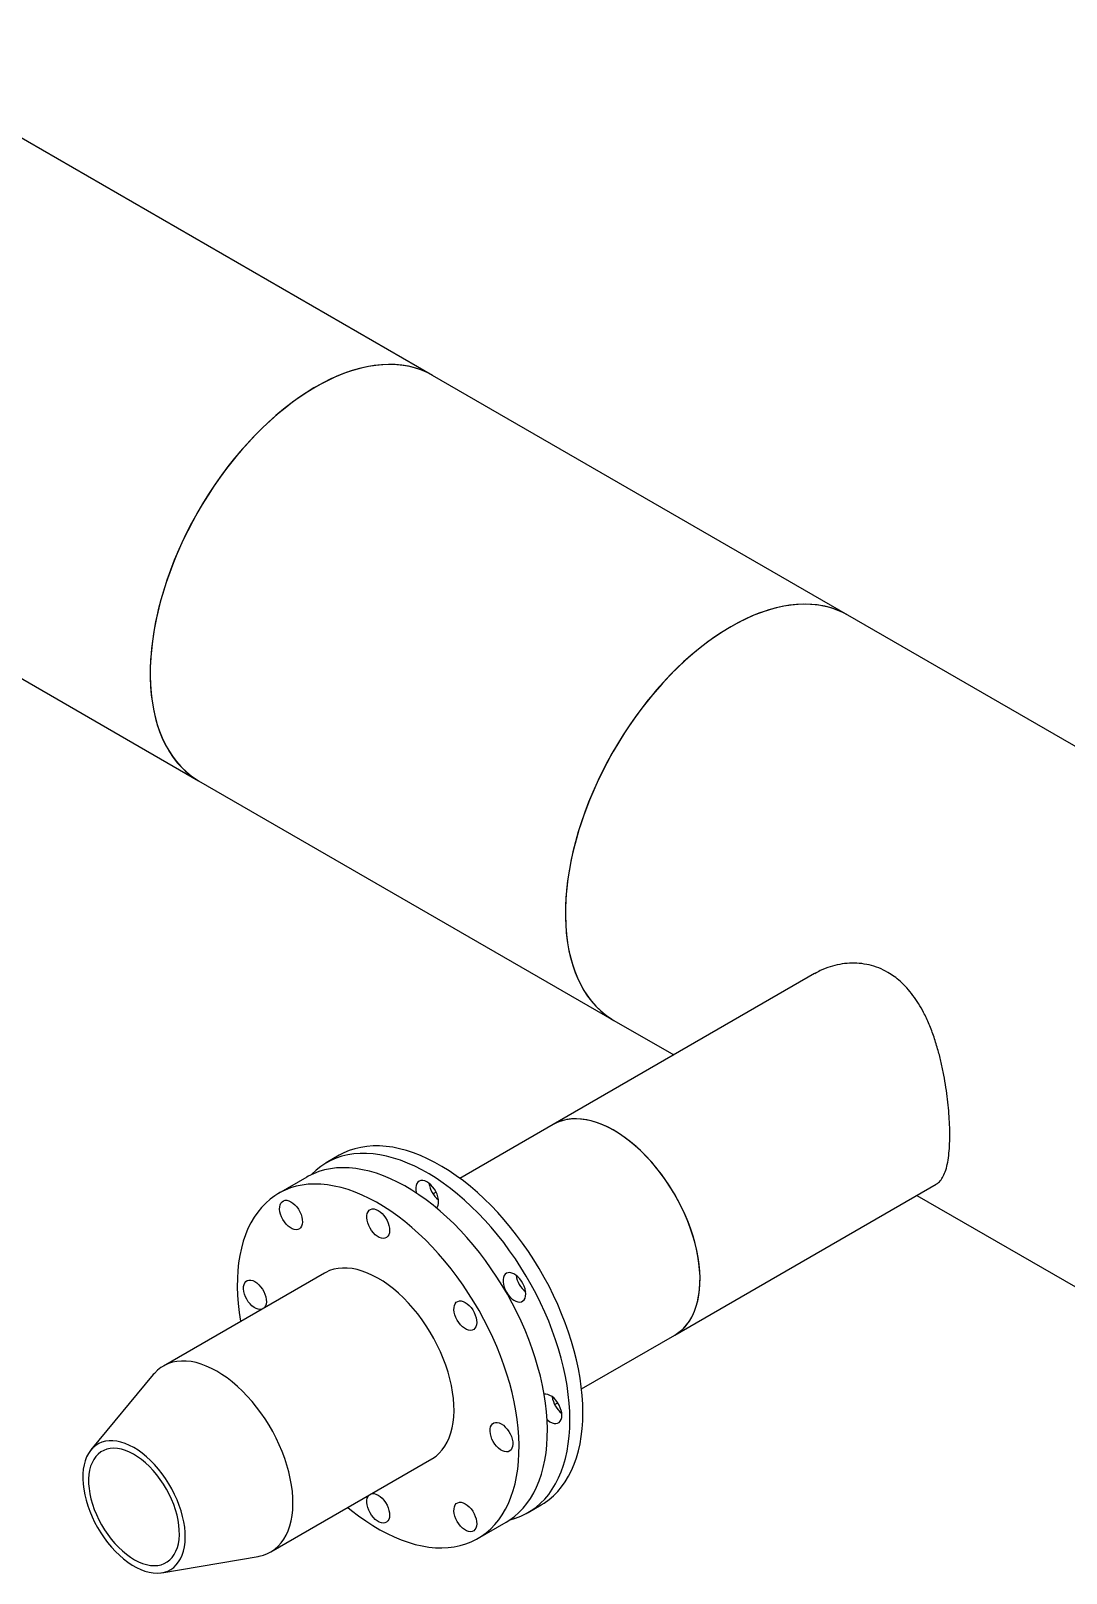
# Model space of a CAD drawing. Header units: inches. Extents: x -190 to 459, y -630 to 54.
# Drawn here: x 381.05 to 409.26, y -611.45 to -569.43 of the extents above; entities that cross this region are included whole.
import ezdxf

# ---------------------------------------------------------------- set-up
doc = ezdxf.new("R2010")
doc.units = ezdxf.units.IN
doc.header["$MEASUREMENT"] = 0

msp = doc.modelspace()

# ---------------------------------------------------------------- linework, layer by layer
at = {"color": 7, "linetype": 'Continuous', "lineweight": 25}
for p, q in [((391.994, -578.816), (375.73, -569.427)), ((403.307, -585.347), (391.994, -578.816)), ((377.612, -585.235), (385.619, -589.858)), ((419.571, -594.736), (403.307, -585.347)), ((385.619, -589.858), (396.933, -596.389)), ((402.403, -595.114), (395.282, -599.225)), ((396.933, -596.389), (398.564, -597.33)), ((395.282, -599.225), (392.74, -600.692)), ((389.451, -600.065), (389.097, -600.269)), ((388.567, -600.657), (387.796, -601.102)), ((398.594, -604.962), (405.716, -600.851)), ((392.089, -601.068), (392.005, -601.117)), ((405.189, -601.155), (413.196, -605.778)), ((389.048, -603.271), (384.657, -605.806)), ((396.052, -606.43), (398.594, -604.962)), ((384.383, -606.039), (382.684, -608.092)), ((395.318, -606.854), (395.402, -606.805)), ((387.582, -610.872), (391.973, -608.337)), ((394.597, -609.796), (394.95, -609.592)), ((393.225, -610.507), (393.996, -610.062)), ((384.615, -611.438), (387.243, -610.993))]:
    msp.add_line(p, q, dxfattribs=at)
at = {"color": 7, "linetype": 'Continuous', "lineweight": 25, "flags": 128}
for points in [[(391.994, -578.816), (391.98, -578.808), (391.828, -578.729), (391.669, -578.663), (391.504, -578.609), (391.333, -578.567), (391.156, -578.538), (390.975, -578.521), (390.788, -578.517), (390.598, -578.526), (390.404, -578.547), (390.206, -578.581), (390.005, -578.627), (389.801, -578.685), (389.596, -578.756), (389.388, -578.839), (389.18, -578.934), (388.97, -579.04), (388.761, -579.158), (388.551, -579.287), (388.342, -579.427), (388.134, -579.578), (387.927, -579.739), (387.722, -579.91), (387.52, -580.09), (387.32, -580.28), (387.124, -580.479), (386.931, -580.686), (386.742, -580.9), (386.558, -581.123), (386.379, -581.352), (386.205, -581.588), (386.036, -581.829), (385.874, -582.076), (385.718, -582.328), (385.568, -582.585), (385.426, -582.845), (385.291, -583.108), (385.163, -583.374), (385.044, -583.642), (384.932, -583.912), (384.829, -584.182), (384.735, -584.453), (384.649, -584.724), (384.573, -584.993), (384.505, -585.262), (384.447, -585.528), (384.399, -585.792), (384.359, -586.052), (384.33, -586.309), (384.31, -586.562), (384.3, -586.81), (384.3, -587.052), (384.309, -587.288), (384.328, -587.519), (384.357, -587.742), (384.396, -587.958), (384.444, -588.166), (384.501, -588.366), (384.568, -588.557), (384.644, -588.738), (384.729, -588.911), (384.823, -589.073), (384.926, -589.225), (385.037, -589.367), (385.156, -589.498), (385.283, -589.617), (385.417, -589.725), (385.559, -589.822), (385.619, -589.858)], [(391.994, -578.816), (391.862, -578.745), (391.704, -578.676), (391.54, -578.62), (391.371, -578.575), (391.195, -578.543), (391.015, -578.524), (390.83, -578.517), (390.64, -578.523), (390.446, -578.541), (390.249, -578.572), (390.049, -578.616), (389.846, -578.671), (389.641, -578.74), (389.434, -578.82), (389.225, -578.912), (389.016, -579.016), (388.806, -579.131)], [(388.806, -579.131), (388.597, -579.258), (388.387, -579.396), (388.179, -579.544), (387.972, -579.703), (387.767, -579.872), (387.564, -580.05), (387.364, -580.238), (387.167, -580.435), (386.973, -580.64), (386.783, -580.853), (386.598, -581.073), (386.418, -581.301), (386.242, -581.536), (386.073, -581.776), (385.909, -582.022), (385.751, -582.273), (385.6, -582.528), (385.457, -582.787), (385.32, -583.05), (385.191, -583.316), (385.069, -583.583), (384.956, -583.853), (384.851, -584.123), (384.755, -584.394), (384.667, -584.664), (384.589, -584.934), (384.519, -585.203), (384.459, -585.47), (384.408, -585.734), (384.367, -585.996), (384.336, -586.253), (384.314, -586.507), (384.301, -586.756), (384.299, -586.999), (384.306, -587.237), (384.323, -587.469), (384.35, -587.694), (384.387, -587.911), (384.433, -588.121), (384.488, -588.323), (384.553, -588.516), (384.627, -588.699), (384.71, -588.874), (384.802, -589.039), (384.903, -589.193), (385.012, -589.337), (385.129, -589.47), (385.254, -589.592), (385.387, -589.703), (385.528, -589.802), (385.619, -589.858)], [(403.307, -585.347), (403.294, -585.339), (403.141, -585.261), (402.982, -585.194), (402.817, -585.14), (402.646, -585.098), (402.47, -585.069), (402.288, -585.053), (402.102, -585.048), (401.912, -585.057), (401.717, -585.078), (401.519, -585.112), (401.318, -585.158), (401.115, -585.217), (400.909, -585.287), (400.702, -585.37), (400.493, -585.465), (400.284, -585.571), (400.074, -585.689), (399.865, -585.818), (399.655, -585.958), (399.447, -586.109), (399.241, -586.27), (399.036, -586.441), (398.834, -586.622), (398.634, -586.812), (398.438, -587.01), (398.245, -587.217), (398.056, -587.432), (397.872, -587.654), (397.693, -587.883), (397.518, -588.119), (397.35, -588.361), (397.188, -588.608), (397.031, -588.86), (396.882, -589.116), (396.74, -589.376), (396.605, -589.639), (396.477, -589.905), (396.358, -590.173), (396.246, -590.443), (396.143, -590.713), (396.049, -590.984), (395.963, -591.255), (395.886, -591.525), (395.819, -591.793), (395.761, -592.059), (395.712, -592.323), (395.673, -592.584), (395.644, -592.84), (395.624, -593.093), (395.614, -593.341), (395.613, -593.583), (395.623, -593.82), (395.642, -594.05), (395.671, -594.273), (395.71, -594.489), (395.758, -594.697), (395.815, -594.897), (395.882, -595.088), (395.958, -595.27), (396.043, -595.442), (396.137, -595.605), (396.239, -595.757), (396.35, -595.898), (396.469, -596.029), (396.596, -596.149), (396.731, -596.257), (396.873, -596.353), (396.933, -596.389)], [(403.307, -585.347), (403.175, -585.277), (403.018, -585.208), (402.854, -585.151), (402.684, -585.106), (402.509, -585.074), (402.328, -585.055), (402.143, -585.048), (401.954, -585.054), (401.76, -585.072), (401.563, -585.103), (401.363, -585.147), (401.16, -585.203), (400.955, -585.271), (400.748, -585.351), (400.539, -585.443), (400.33, -585.547), (400.12, -585.662)], [(400.12, -585.662), (399.91, -585.789), (399.701, -585.927), (399.493, -586.075), (399.286, -586.234), (399.081, -586.403), (398.878, -586.581), (398.677, -586.769), (398.48, -586.966), (398.287, -587.171), (398.097, -587.384), (397.912, -587.605), (397.731, -587.832), (397.556, -588.067), (397.386, -588.307), (397.223, -588.553), (397.065, -588.804), (396.914, -589.059), (396.77, -589.319), (396.634, -589.581), (396.504, -589.847), (396.383, -590.115), (396.27, -590.384), (396.165, -590.654), (396.069, -590.925), (395.981, -591.196), (395.902, -591.466), (395.833, -591.734), (395.773, -592.001), (395.722, -592.265), (395.681, -592.527), (395.649, -592.785), (395.627, -593.038), (395.615, -593.287), (395.613, -593.531), (395.62, -593.769), (395.637, -594), (395.664, -594.225), (395.7, -594.442), (395.746, -594.652), (395.802, -594.854), (395.867, -595.047), (395.941, -595.231), (396.024, -595.405), (396.116, -595.57), (396.216, -595.724), (396.325, -595.868), (396.443, -596.001), (396.568, -596.123), (396.701, -596.234), (396.841, -596.333), (396.933, -596.389)], [(399.072, -604.441), (399.13, -604.313), (399.179, -604.175), (399.218, -604.029), (399.248, -603.875), (399.268, -603.713), (399.279, -603.544), (399.28, -603.369), (399.27, -603.189), (399.251, -603.004), (399.223, -602.816), (399.185, -602.624), (399.137, -602.43), (399.08, -602.235), (399.014, -602.039), (398.94, -601.844), (398.857, -601.649), (398.766, -601.456), (398.667, -601.266), (398.561, -601.08), (398.448, -600.897), (398.329, -600.72), (398.204, -600.549), (398.074, -600.384), (397.939, -600.226), (397.8, -600.076), (397.657, -599.934), (397.511, -599.802), (397.363, -599.679), (397.213, -599.566), (397.062, -599.464), (396.91, -599.373), (396.759, -599.293), (396.608, -599.225), (396.458, -599.169), (396.311, -599.125), (396.166, -599.094), (396.025, -599.076), (395.887, -599.07), (395.754, -599.076), (395.625, -599.096), (395.503, -599.128), (395.386, -599.172), (395.282, -599.225)], [(396.938, -599.389), (396.787, -599.307), (396.636, -599.237), (396.486, -599.179), (396.338, -599.133), (396.193, -599.099), (396.051, -599.078), (395.912, -599.07), (395.778, -599.074), (395.649, -599.091), (395.525, -599.121), (395.407, -599.163), (395.295, -599.217), (395.282, -599.225)], [(398.594, -604.962), (398.634, -604.938), (398.735, -604.866), (398.829, -604.782), (398.914, -604.687), (398.991, -604.58), (399.06, -604.464), (399.12, -604.337), (399.17, -604.201), (399.212, -604.057), (399.243, -603.904), (399.265, -603.743), (399.278, -603.575), (399.28, -603.402), (399.273, -603.223), (399.256, -603.039), (399.229, -602.851), (399.192, -602.66), (399.146, -602.466), (399.091, -602.271), (399.027, -602.075), (398.954, -601.88), (398.872, -601.685), (398.783, -601.492), (398.686, -601.301), (398.581, -601.114), (398.469, -600.931), (398.352, -600.753), (398.228, -600.58), (398.098, -600.414), (397.964, -600.254), (397.826, -600.103), (397.684, -599.96), (397.538, -599.825), (397.39, -599.701), (397.241, -599.586), (397.09, -599.482), (396.938, -599.389)], [(395.736, -607.278), (395.731, -607.049), (395.716, -606.816), (395.692, -606.578), (395.658, -606.336), (395.614, -606.09), (395.561, -605.842), (395.498, -605.592), (395.426, -605.341), (395.345, -605.089), (395.255, -604.836), (395.157, -604.585), (395.05, -604.334), (394.935, -604.085), (394.812, -603.838), (394.682, -603.595), (394.545, -603.355), (394.401, -603.119), (394.25, -602.889), (394.093, -602.663), (393.931, -602.444), (393.763, -602.231), (393.591, -602.025), (393.414, -601.827), (393.233, -601.637), (393.049, -601.455), (392.861, -601.283), (392.672, -601.12), (392.48, -600.967), (392.286, -600.824), (392.091, -600.691), (391.896, -600.57), (391.7, -600.46), (391.505, -600.362), (391.311, -600.275), (391.118, -600.201), (390.927, -600.138), (390.739, -600.088), (390.553, -600.05), (390.37, -600.025), (390.191, -600.013), (390.016, -600.013), (389.846, -600.027), (389.681, -600.052), (389.522, -600.09), (389.368, -600.141), (389.221, -600.204), (389.08, -600.28), (388.946, -600.367), (388.82, -600.466), (388.701, -600.577), (388.683, -600.595)], [(396.09, -607.074), (396.085, -606.845), (396.07, -606.612), (396.046, -606.374), (396.011, -606.132), (395.967, -605.886), (395.914, -605.638), (395.851, -605.388), (395.779, -605.137), (395.698, -604.885), (395.609, -604.632), (395.51, -604.381), (395.403, -604.13), (395.288, -603.881), (395.166, -603.634), (395.036, -603.391), (394.898, -603.151), (394.754, -602.915), (394.603, -602.684), (394.447, -602.459), (394.284, -602.24), (394.117, -602.027), (393.944, -601.821), (393.768, -601.623), (393.587, -601.433), (393.402, -601.251), (393.215, -601.079), (393.025, -600.916), (392.833, -600.762), (392.639, -600.62), (392.445, -600.487), (392.249, -600.366), (392.054, -600.256), (391.859, -600.158), (391.665, -600.071), (391.472, -599.996), (391.281, -599.934), (391.092, -599.884), (390.906, -599.846), (390.724, -599.821), (390.545, -599.809), (390.37, -599.809), (390.2, -599.822), (390.035, -599.848), (389.875, -599.886), (389.722, -599.937), (389.574, -600), (389.451, -600.065)], [(393.996, -610.062), (394.097, -609.999), (394.226, -609.904), (394.347, -609.798), (394.46, -609.681), (394.565, -609.552), (394.662, -609.413), (394.75, -609.263), (394.829, -609.104), (394.898, -608.934), (394.959, -608.756), (395.01, -608.569), (395.052, -608.373), (395.084, -608.17), (395.106, -607.96), (395.118, -607.743), (395.121, -607.519), (395.113, -607.291), (395.096, -607.057), (395.069, -606.819), (395.032, -606.577), (394.986, -606.332), (394.93, -606.085), (394.865, -605.835), (394.79, -605.585), (394.707, -605.334), (394.615, -605.083), (394.514, -604.832), (394.405, -604.583), (394.288, -604.337), (394.163, -604.092), (394.03, -603.851), (393.891, -603.614), (393.745, -603.381), (393.593, -603.153), (393.435, -602.931), (393.271, -602.716), (393.102, -602.507), (392.928, -602.305), (392.751, -602.111), (392.569, -601.926), (392.384, -601.749), (392.197, -601.582), (392.007, -601.424), (391.815, -601.276), (391.621, -601.139), (391.427, -601.013), (391.233, -600.898), (391.038, -600.794), (390.845, -600.702), (390.652, -600.622), (390.461, -600.554), (390.272, -600.499), (390.086, -600.456), (389.902, -600.425), (389.723, -600.407), (389.547, -600.402), (389.376, -600.41), (389.209, -600.43), (389.048, -600.463), (388.893, -600.509), (388.744, -600.567), (388.601, -600.637), (388.567, -600.657)], [(389.685, -609.658), (389.785, -609.74), (389.977, -609.887), (390.17, -610.024), (390.365, -610.151), (390.559, -610.266), (390.754, -610.369), (390.947, -610.461), (391.14, -610.541), (391.331, -610.609), (391.52, -610.665), (391.706, -610.708), (391.889, -610.738), (392.069, -610.756), (392.245, -610.761), (392.416, -610.753), (392.583, -610.733), (392.744, -610.7), (392.899, -610.654), (393.048, -610.596), (393.191, -610.526), (393.327, -610.444), (393.455, -610.349), (393.576, -610.243), (393.689, -610.126), (393.794, -609.997), (393.891, -609.858), (393.979, -609.708), (394.058, -609.549), (394.128, -609.379), (394.188, -609.201), (394.239, -609.014), (394.281, -608.818), (394.313, -608.615), (394.335, -608.405), (394.347, -608.188), (394.35, -607.964), (394.342, -607.736), (394.325, -607.502), (394.298, -607.264), (394.261, -607.022), (394.215, -606.777), (394.159, -606.53), (394.094, -606.28), (394.019, -606.03), (393.936, -605.779), (393.844, -605.528), (393.743, -605.277), (393.634, -605.028), (393.517, -604.782), (393.392, -604.537), (393.26, -604.296), (393.12, -604.059), (392.974, -603.826), (392.822, -603.598), (392.664, -603.376), (392.5, -603.161), (392.331, -602.952), (392.158, -602.75), (391.98, -602.556), (391.798, -602.371), (391.613, -602.194), (391.426, -602.027), (391.236, -601.869), (391.044, -601.721), (390.851, -601.584), (390.656, -601.458), (390.462, -601.343), (390.267, -601.239), (390.074, -601.147), (389.881, -601.067), (389.69, -600.999), (389.501, -600.944), (389.315, -600.901), (389.131, -600.87), (388.952, -600.852), (388.776, -600.847), (388.605, -600.855), (388.438, -600.875), (388.277, -600.908), (388.122, -600.954), (387.973, -601.012), (387.83, -601.082), (387.694, -601.165), (387.566, -601.259), (387.445, -601.365), (387.332, -601.483), (387.227, -601.611), (387.13, -601.75), (387.042, -601.9), (386.963, -602.06)], [(392.158, -601.334), (392.153, -601.267), (392.138, -601.196), (392.114, -601.124), (392.081, -601.053), (392.041, -600.985), (391.994, -600.923), (391.943, -600.868), (391.889, -600.822), (391.833, -600.787), (391.778, -600.764), (391.725, -600.753), (391.676, -600.755), (391.632, -600.77), (391.595, -600.798), (391.567, -600.836), (391.547, -600.885), (391.537, -600.943), (391.537, -601.007), (391.547, -601.077), (391.551, -601.092)], [(388.423, -601.994), (388.397, -602.036), (388.363, -602.067), (388.321, -602.086), (388.274, -602.092), (388.222, -602.086), (388.167, -602.066), (388.111, -602.035), (388.056, -601.992), (388.004, -601.94), (387.955, -601.88), (387.913, -601.813), (387.878, -601.743), (387.851, -601.671), (387.833, -601.6), (387.825, -601.531), (387.827, -601.468), (387.839, -601.412), (387.86, -601.365), (387.89, -601.328), (387.928, -601.303), (387.973, -601.29), (388.023, -601.291), (388.076, -601.304), (388.132, -601.329), (388.188, -601.366), (388.242, -601.414), (388.292, -601.47), (388.338, -601.534), (388.377, -601.603), (388.408, -601.674), (388.43, -601.746), (388.443, -601.816), (388.446, -601.882), (388.44, -601.942), (388.423, -601.994)], [(390.798, -602.229), (390.772, -602.271), (390.738, -602.302), (390.696, -602.321), (390.649, -602.327), (390.597, -602.321), (390.542, -602.301), (390.486, -602.27), (390.431, -602.227), (390.379, -602.175), (390.33, -602.115), (390.288, -602.048), (390.253, -601.978), (390.226, -601.906), (390.208, -601.835), (390.2, -601.766), (390.202, -601.703), (390.214, -601.647), (390.235, -601.6), (390.265, -601.563), (390.303, -601.538), (390.348, -601.525), (390.398, -601.526), (390.451, -601.539), (390.507, -601.564), (390.563, -601.602), (390.617, -601.649), (390.667, -601.706), (390.713, -601.769), (390.752, -601.838), (390.783, -601.909), (390.805, -601.981), (390.818, -602.051), (390.821, -602.117), (390.815, -602.177), (390.798, -602.229)], [(386.963, -602.06), (386.893, -602.229), (386.833, -602.407), (386.782, -602.595), (386.74, -602.79), (386.708, -602.993), (386.686, -603.204), (386.674, -603.421), (386.671, -603.644), (386.679, -603.873), (386.696, -604.106), (386.723, -604.345), (386.76, -604.586), (386.761, -604.592)], [(391.973, -608.337), (391.992, -608.326), (392.088, -608.26), (392.176, -608.181), (392.257, -608.092), (392.329, -607.991), (392.393, -607.88), (392.448, -607.76), (392.493, -607.63), (392.529, -607.491), (392.555, -607.344), (392.572, -607.19), (392.579, -607.029), (392.576, -606.862), (392.563, -606.691), (392.54, -606.515), (392.508, -606.336), (392.466, -606.154), (392.414, -605.97), (392.354, -605.786), (392.285, -605.602), (392.208, -605.419), (392.122, -605.237), (392.029, -605.059), (391.928, -604.884), (391.821, -604.713), (391.707, -604.547), (391.588, -604.388), (391.464, -604.235), (391.335, -604.09), (391.202, -603.952), (391.066, -603.824), (390.927, -603.705), (390.786, -603.596), (390.644, -603.498), (390.502, -603.411), (390.359, -603.335), (390.217, -603.271), (390.076, -603.218), (389.938, -603.179), (389.802, -603.151), (389.67, -603.137), (389.541, -603.135), (389.418, -603.146), (389.299, -603.169), (389.186, -603.205), (389.08, -603.253), (389.048, -603.271)], [(394.533, -603.841), (394.528, -603.774), (394.513, -603.703), (394.489, -603.631), (394.456, -603.56), (394.416, -603.492), (394.369, -603.43), (394.318, -603.375), (394.264, -603.329), (394.208, -603.294), (394.153, -603.271), (394.1, -603.26), (394.051, -603.262), (394.007, -603.277), (393.97, -603.305), (393.942, -603.343), (393.922, -603.392), (393.912, -603.45), (393.912, -603.514), (393.922, -603.584), (393.942, -603.655), (393.97, -603.727), (394.007, -603.797), (394.051, -603.862), (394.1, -603.921), (394.153, -603.971), (394.208, -604.012), (394.264, -604.041), (394.318, -604.058), (394.369, -604.063), (394.416, -604.054), (394.456, -604.033), (394.489, -604), (394.513, -603.956), (394.528, -603.902), (394.533, -603.841)], [(387.331, -604.262), (387.29, -604.267), (387.238, -604.26), (387.183, -604.241), (387.127, -604.209), (387.072, -604.167), (387.02, -604.115), (386.972, -604.054), (386.929, -603.988), (386.894, -603.918), (386.867, -603.846), (386.849, -603.774), (386.841, -603.706), (386.843, -603.643), (386.855, -603.587), (386.876, -603.539), (386.906, -603.503), (386.944, -603.478), (386.989, -603.465), (387.039, -603.465), (387.093, -603.478), (387.148, -603.504), (387.204, -603.541), (387.258, -603.589), (387.308, -603.645), (387.354, -603.709), (387.393, -603.777), (387.424, -603.849), (387.447, -603.921), (387.46, -603.991), (387.463, -604.057), (387.456, -604.117), (387.439, -604.169), (387.439, -604.169)], [(387.439, -604.169), (387.413, -604.211), (387.406, -604.219)], [(393.173, -604.736), (393.147, -604.778), (393.113, -604.809), (393.071, -604.828), (393.024, -604.834), (392.972, -604.828), (392.917, -604.808), (392.861, -604.777), (392.806, -604.734), (392.754, -604.682), (392.705, -604.622), (392.663, -604.555), (392.628, -604.485), (392.601, -604.413), (392.583, -604.342), (392.575, -604.274), (392.577, -604.21), (392.589, -604.154), (392.61, -604.107), (392.64, -604.07), (392.678, -604.045), (392.723, -604.033), (392.773, -604.033), (392.826, -604.046), (392.882, -604.071), (392.938, -604.109), (392.992, -604.156), (393.042, -604.213), (393.088, -604.276), (393.127, -604.345), (393.158, -604.416), (393.18, -604.488), (393.193, -604.558), (393.196, -604.624), (393.19, -604.684), (393.173, -604.736)], [(387.243, -610.993), (387.272, -610.988), (387.388, -610.958), (387.498, -610.916), (387.601, -610.861), (387.697, -610.795), (387.785, -610.716), (387.866, -610.627), (387.938, -610.526), (388.002, -610.415), (388.056, -610.295), (388.102, -610.164), (388.138, -610.026), (388.164, -609.879), (388.181, -609.725), (388.188, -609.564), (388.184, -609.397), (388.172, -609.226), (388.149, -609.05), (388.116, -608.87), (388.075, -608.689), (388.023, -608.505), (387.963, -608.321), (387.894, -608.137), (387.817, -607.954), (387.731, -607.772), (387.638, -607.594), (387.537, -607.418), (387.43, -607.248), (387.316, -607.082), (387.197, -606.923), (387.073, -606.77), (386.944, -606.625), (386.811, -606.487), (386.675, -606.359), (386.536, -606.24), (386.395, -606.131), (386.253, -606.033), (386.111, -605.946), (385.968, -605.87), (385.826, -605.805), (385.685, -605.753), (385.547, -605.714), (385.411, -605.686), (385.279, -605.672), (385.15, -605.67), (385.027, -605.68), (384.908, -605.704), (384.795, -605.74), (384.689, -605.788), (384.589, -605.849), (384.497, -605.921), (384.412, -606.005), (384.383, -606.039)], [(395.517, -607.151), (395.512, -607.084), (395.497, -607.014), (395.473, -606.942), (395.44, -606.87), (395.4, -606.803), (395.353, -606.74), (395.302, -606.685), (395.248, -606.64), (395.192, -606.605), (395.137, -606.581), (395.083, -606.571), (395.034, -606.573), (395.032, -606.573)], [(394.95, -609.592), (395.036, -609.539), (395.166, -609.446), (395.288, -609.341), (395.403, -609.225), (395.51, -609.098), (395.609, -608.959), (395.698, -608.811), (395.779, -608.652), (395.851, -608.484), (395.914, -608.306), (395.967, -608.12), (396.011, -607.925), (396.046, -607.723), (396.07, -607.513), (396.085, -607.296), (396.09, -607.074)], [(395.111, -607.259), (395.137, -607.282), (395.192, -607.322), (395.248, -607.352), (395.302, -607.369), (395.353, -607.373), (395.4, -607.364), (395.44, -607.343), (395.473, -607.31), (395.497, -607.266), (395.512, -607.212), (395.517, -607.151)], [(394.157, -608.047), (394.131, -608.089), (394.097, -608.12), (394.055, -608.139), (394.007, -608.145), (393.955, -608.138), (393.901, -608.119), (393.845, -608.087), (393.79, -608.045), (393.737, -607.992), (393.689, -607.932), (393.647, -607.866), (393.612, -607.796), (393.585, -607.724), (393.567, -607.652), (393.559, -607.584), (393.56, -607.521), (393.572, -607.465), (393.594, -607.417), (393.624, -607.381), (393.662, -607.356), (393.707, -607.343), (393.757, -607.343), (393.81, -607.356), (393.866, -607.382), (393.921, -607.419), (393.975, -607.467), (394.026, -607.523), (394.071, -607.587), (394.11, -607.655), (394.142, -607.727), (394.164, -607.799), (394.177, -607.869), (394.18, -607.935), (394.173, -607.995), (394.157, -608.047)], [(394.107, -609.992), (394.25, -609.951), (394.401, -609.894), (394.545, -609.825), (394.682, -609.744), (394.812, -609.65), (394.935, -609.545), (395.05, -609.429), (395.157, -609.302), (395.255, -609.164), (395.345, -609.015), (395.426, -608.856), (395.498, -608.688), (395.561, -608.51), (395.614, -608.324), (395.658, -608.129), (395.692, -607.927), (395.716, -607.717), (395.731, -607.501), (395.736, -607.278)], [(382.566, -608.283), (382.526, -608.386), (382.495, -608.499), (382.474, -608.619), (382.462, -608.747), (382.46, -608.881), (382.468, -609.021), (382.486, -609.164), (382.513, -609.312), (382.55, -609.461), (382.596, -609.612), (382.65, -609.763), (382.714, -609.913), (382.785, -610.061), (382.864, -610.207), (382.949, -610.348), (383.041, -610.485), (383.139, -610.616), (383.242, -610.739), (383.349, -610.856), (383.46, -610.963), (383.573, -611.062), (383.689, -611.15), (383.806, -611.228), (383.923, -611.295), (384.039, -611.35), (384.154, -611.393), (384.268, -611.425), (384.378, -611.443), (384.484, -611.449), (384.587, -611.442), (384.684, -611.423), (384.775, -611.391), (384.86, -611.347), (384.938, -611.291), (385.008, -611.224), (385.07, -611.145), (385.124, -611.056), (385.169, -610.957), (385.204, -610.849), (385.23, -610.732), (385.247, -610.608), (385.254, -610.477), (385.251, -610.34), (385.238, -610.199), (385.215, -610.053), (385.183, -609.905), (385.142, -609.754), (385.091, -609.603), (385.032, -609.452), (384.965, -609.303), (384.89, -609.156), (384.808, -609.013), (384.719, -608.873), (384.624, -608.74), (384.523, -608.612), (384.418, -608.492), (384.309, -608.38), (384.197, -608.277), (384.082, -608.184), (383.966, -608.1), (383.849, -608.028), (383.733, -607.967), (383.617, -607.917), (383.502, -607.88), (383.39, -607.855), (383.282, -607.843), (383.177, -607.843), (383.077, -607.856), (382.983, -607.882), (382.895, -607.92), (382.814, -607.97), (382.739, -608.032), (382.673, -608.105), (382.615, -608.189), (382.566, -608.283)], [(382.713, -608.439), (382.676, -608.537), (382.647, -608.645), (382.629, -608.76), (382.62, -608.883), (382.621, -609.012), (382.632, -609.146), (382.653, -609.284), (382.684, -609.425), (382.724, -609.568), (382.774, -609.711), (382.832, -609.854), (382.898, -609.995), (382.972, -610.134), (383.053, -610.268), (383.141, -610.397), (383.234, -610.521), (383.332, -610.637), (383.435, -610.745), (383.541, -610.845), (383.649, -610.934), (383.76, -611.014), (383.871, -611.082), (383.981, -611.139), (384.091, -611.184), (384.199, -611.216), (384.304, -611.236), (384.406, -611.243), (384.503, -611.237), (384.595, -611.218), (384.681, -611.187), (384.761, -611.143), (384.833, -611.087), (384.897, -611.02), (384.953, -610.941), (385, -610.852), (385.038, -610.753), (385.066, -610.646), (385.085, -610.53), (385.093, -610.407), (385.092, -610.278), (385.081, -610.144), (385.06, -610.006), (385.029, -609.865), (384.989, -609.723), (384.94, -609.579), (384.882, -609.437), (384.815, -609.295), (384.741, -609.157), (384.66, -609.023), (384.573, -608.893), (384.479, -608.77), (384.381, -608.654), (384.278, -608.545), (384.173, -608.446), (384.064, -608.356), (383.954, -608.277), (383.843, -608.208), (383.732, -608.152), (383.622, -608.107), (383.514, -608.074), (383.409, -608.055), (383.307, -608.048), (383.21, -608.054), (383.118, -608.072), (383.032, -608.104), (382.953, -608.148), (382.881, -608.204), (382.816, -608.271), (382.761, -608.35), (382.713, -608.439)], [(390.33, -609.286), (390.348, -609.283), (390.398, -609.283), (390.451, -609.296), (390.507, -609.321), (390.563, -609.359), (390.617, -609.406), (390.667, -609.463), (390.713, -609.526), (390.752, -609.595), (390.783, -609.666), (390.805, -609.738), (390.818, -609.808), (390.821, -609.874), (390.815, -609.934), (390.798, -609.986)], [(390.798, -609.986), (390.772, -610.028), (390.738, -610.059), (390.696, -610.078), (390.649, -610.084), (390.597, -610.078), (390.542, -610.058), (390.486, -610.027), (390.431, -609.984), (390.379, -609.932), (390.33, -609.872), (390.288, -609.806), (390.253, -609.735), (390.226, -609.663), (390.208, -609.592), (390.2, -609.524), (390.202, -609.46), (390.214, -609.404), (390.235, -609.357), (390.257, -609.328)], [(393.173, -610.221), (393.147, -610.263), (393.113, -610.294), (393.071, -610.313), (393.024, -610.319), (392.972, -610.313), (392.917, -610.293), (392.861, -610.262), (392.806, -610.219), (392.754, -610.167), (392.705, -610.107), (392.663, -610.041), (392.628, -609.97), (392.601, -609.898), (392.583, -609.827), (392.575, -609.759), (392.577, -609.695), (392.589, -609.639), (392.61, -609.592), (392.64, -609.555), (392.678, -609.53), (392.723, -609.518), (392.773, -609.518), (392.826, -609.531), (392.882, -609.557), (392.938, -609.594), (392.992, -609.641), (393.042, -609.698), (393.088, -609.761), (393.127, -609.83), (393.158, -609.901), (393.18, -609.973), (393.193, -610.043), (393.196, -610.109), (393.19, -610.169), (393.173, -610.221)]]:
    msp.add_lwpolyline(points, dxfattribs=at)
at = {"color": 7, "linetype": 'Continuous', "lineweight": 25}
for centre, radius, start, end in [((392.588, -600.726), 0.702, 188.0887, 231.9059), ((391.912, -601.35), 0.247, 321.448, 3.7917), ((394.963, -603.233), 0.702, 188.0887, 231.9059), ((397.966, -603.907), 1.228, 300.77, 334.2295), ((395.947, -606.544), 0.702, 188.0887, 231.9059)]:
    msp.add_arc(centre, radius, start, end, dxfattribs=at)
for points, knots in [([(404.4, -595.081), (404.318, -595.038), (404.153, -594.952), (403.89, -594.872), (403.622, -594.829), (403.353, -594.825), (403.086, -594.856), (402.819, -594.924), (402.59, -595.01), (402.456, -595.088), (402.406, -595.118)], [0, 0, 0, 0, 0.129222, 0.258927, 0.388214, 0.516862, 0.645889, 0.774606, 0.914852, 1, 1, 1, 1]), ([(405.715, -600.85), (405.718, -600.848), (405.762, -600.83), (405.828, -600.762), (405.914, -600.64), (405.981, -600.471), (406.032, -600.261), (406.066, -600.02), (406.084, -599.751), (406.088, -599.465), (406.08, -599.164), (406.059, -598.853), (406.027, -598.539), (405.983, -598.212), (405.927, -597.878), (405.856, -597.539), (405.768, -597.193), (405.66, -596.843), (405.529, -596.495), (405.387, -596.19), (405.238, -595.927), (405.086, -595.703), (404.92, -595.499), (404.748, -595.329), (404.574, -595.189), (404.458, -595.117), (404.4, -595.081)], [0, 0, 0, 0, 0.00445, 0.052866, 0.10113, 0.15108, 0.201209, 0.251122, 0.296227, 0.341498, 0.386599, 0.428327, 0.470185, 0.51193, 0.555347, 0.598885, 0.642319, 0.690389, 0.738597, 0.786658, 0.824245, 0.862001, 0.899731, 0.937283, 0.968642, 1, 1, 1, 1])]:
    msp.add_open_spline(points, degree=3, knots=knots, dxfattribs=at)

doc.saveas('drawing.dxf')
